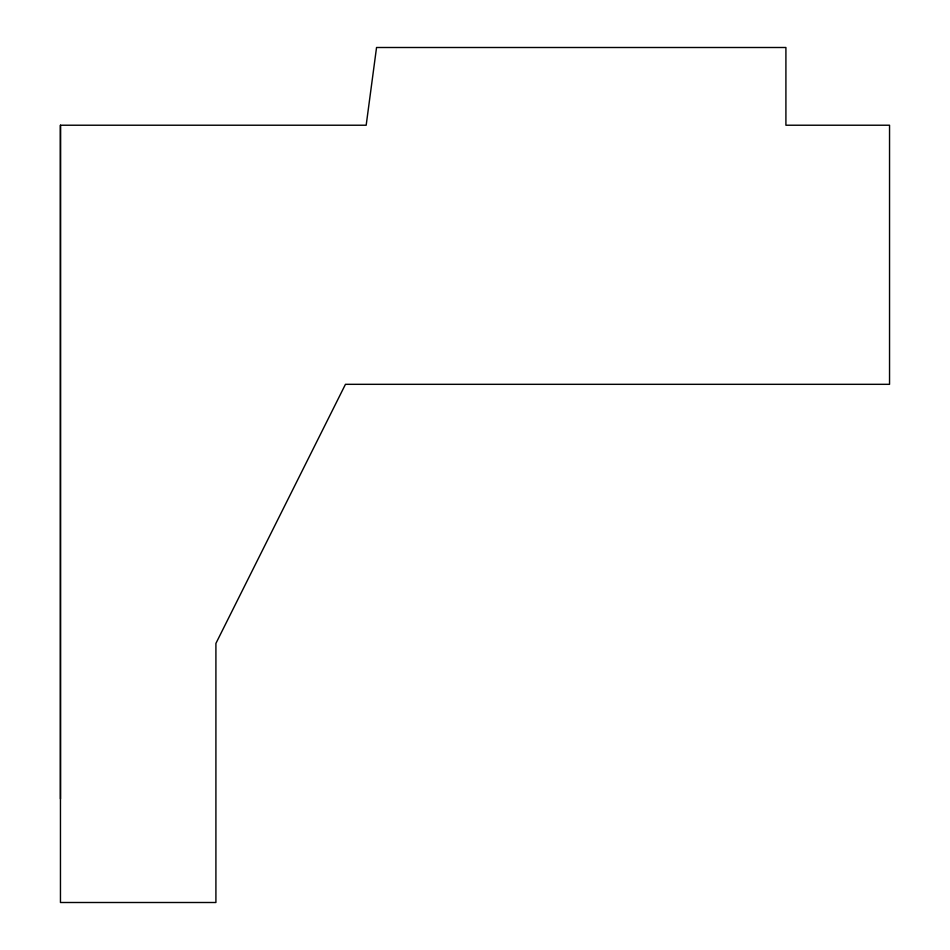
<?xml version="1.0" encoding="UTF-8"?>
<svg xmlns="http://www.w3.org/2000/svg" width="950" height="950" viewBox="0 0 950 950"><rect width="100%" height="100%" fill="white"/><g stroke="black" fill="none" stroke-linecap="round" stroke-linejoin="round"><path stroke-width="1.43" d="M60.456 798.867L60.456 125.222L366.178 125.222L376.544 47.5L785.911 47.5L785.911 125.222L889.544 125.222L889.544 384.322L345.456 384.322L215.911 643.411L215.911 902.5L60.456 902.5L60.456 125.222"/></g></svg>
